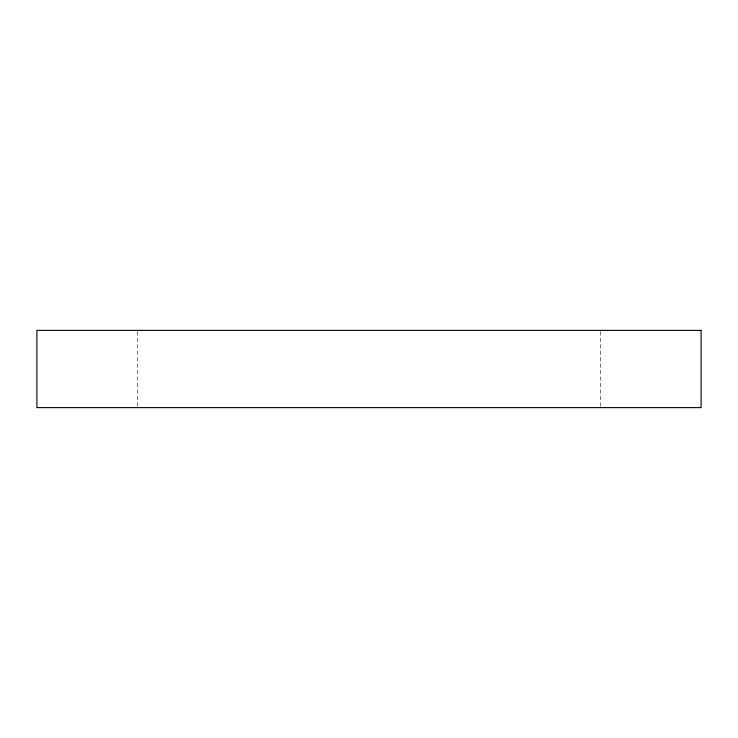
<?xml version="1.0" encoding="UTF-8"?>
<svg xmlns="http://www.w3.org/2000/svg" width="738" height="738" viewBox="0 0 738 738"><rect width="100%" height="100%" fill="white"/><g stroke="black" fill="none" stroke-linecap="round" stroke-linejoin="round"><path stroke-width="0.55" stroke-dasharray="3.69 2.77" d="M600.695 331.537L600.695 406.463M137.305 331.537L137.305 407.616"/><path stroke-width="1.11" d="M701.1 330.384L36.9 330.384L36.9 407.616L701.1 407.616L701.1 330.384"/></g></svg>
